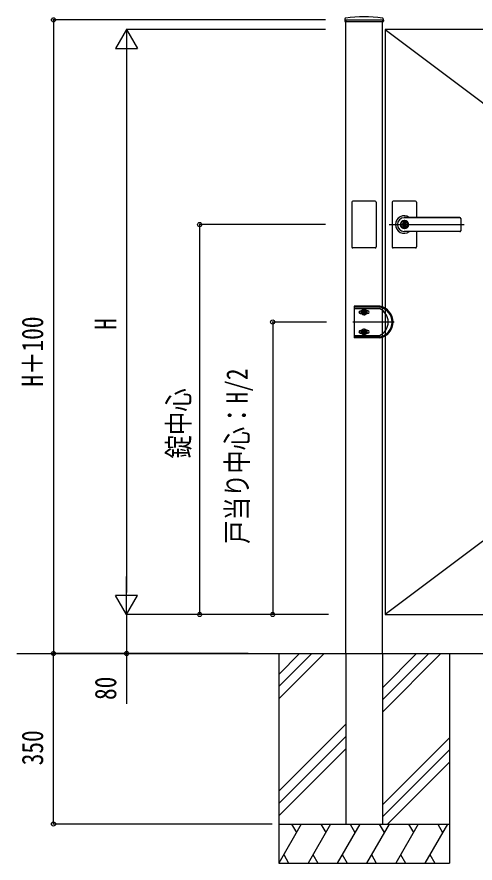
# Model space of a CAD drawing. Units: millimetres, scale not verified. Extents: x -4205 to 4205, y -2970 to 2970.
# Drawn here: x -2167 to -1227, y -261 to 1475 of the extents above; entities that cross this region are included whole.
import ezdxf
from ezdxf.enums import TextEntityAlignment as Align

# ---------------------------------------------------------------- set-up
doc = ezdxf.new("R2010")
doc.units = ezdxf.units.MM
doc.header["$LTSCALE"] = 12
doc.layers.add('0-4_YKK_A1', color=4, linetype='Continuous')
doc.layers.add('0-5_YKK_D', color=6, linetype='Continuous')
doc.styles.add('ＭＳ ゴシック', font='')
doc.styles.get('ＭＳ ゴシック').set_extended_font_data('MS Gothic')

msp = doc.modelspace()

# ---------------------------------------------------------------- linework, layer by layer
at = {"layer": '0-4_YKK_A1'}
for p, q in [((-1494.15, 1471.08), (-1494.41, 1466.2)), ((-1493.91, 1465.68), (-1415.71, 1465.68)), ((-1492.31, 1469.18), (-1492.31, 1465.68)), ((-1492.31, 169.18), (-1492.31, 1465.68)), ((-1417.31, 169.18), (-1417.31, 1465.68)), ((-1415.47, 1471.08), (-1415.21, 1466.2)), ((-1479.81, 1095.18), (-1479.81, 1003.18)), ((-1431.81, 1097.18), (-1477.81, 1097.18)), ((-1429.81, 1095.18), (-1429.81, 1003.18)), ((-1397.31, 1095.18), (-1397.31, 1003.18)), ((-1349.31, 1097.18), (-1395.31, 1097.18)), ((-1347.31, 1095.18), (-1347.31, 1063.74)), ((-1258.31, 1063.68), (-1372.31, 1063.68)), ((-1258.31, 1063.18), (-1372.31, 1063.18)), ((-1256.3, 1061.68), (-1256.3, 1036.62)), ((-1403.47, 1049.18), (-1249.32, 1049.18)), ((-1373.21, 1053.73), (-1373.21, 1050.68)), ((-1373.21, 1053.73), (-1371.41, 1053.73)), ((-1371.89, 1049.85), (-1373.21, 1050.68)), ((-1371.89, 1048.5), (-1373.21, 1047.68)), ((-1373.21, 1047.68), (-1373.21, 1044.63)), ((-1373.21, 1044.63), (-1371.41, 1044.63)), ((-1371.31, 1057.38), (-1372.31, 1057.38)), ((-1371.41, 1053.73), (-1371.41, 1051.13)), ((-1371.41, 1047.23), (-1371.41, 1044.63)), ((-1369.61, 1050.18), (-1371.22, 1050.85)), ((-1371.22, 1047.5), (-1369.61, 1048.18)), ((-1369.61, 1050.18), (-1369.61, 1048.18)), ((-1371.31, 1040.98), (-1372.31, 1040.98)), ((-1258.31, 1035.18), (-1372.31, 1035.18)), ((-1258.31, 1034.68), (-1372.31, 1034.68)), ((-1347.31, 1034.61), (-1347.31, 1003.18)), ((-1431.81, 1001.18), (-1477.81, 1001.18)), ((-1349.31, 1001.18), (-1395.31, 1001.18)), ((-1475.31, 881.68), (-1475.31, 816.68)), ((-1422.59, 881.68), (-1475.31, 881.68)), ((-1422.76, 879.68), (-1475.31, 879.68)), ((-1475.31, 876.68), (-1423.32, 876.68)), ((-1461.71, 869.18), (-1447.91, 869.18)), ((-1454.81, 876.08), (-1454.81, 862.28)), ((-1447.06, 871.93), (-1449.59, 871.93)), ((-1454.32, 867.71), (-1454.32, 866.73)), ((-1447.06, 866.43), (-1449.59, 866.43)), ((-1392.91, 849.18), (-1477.81, 849.18)), ((-1454.81, 822.28), (-1454.81, 836.08)), ((-1475.31, 821.68), (-1423.32, 821.68)), ((-1475.31, 818.68), (-1422.76, 818.68)), ((-1422.59, 816.68), (-1475.31, 816.68)), ((-1462.56, 831.93), (-1460.03, 831.93)), ((-1462.56, 826.43), (-1460.03, 826.43)), ((-1461.71, 829.18), (-1447.91, 829.18)), ((-1460.03, 831.93), (-1449.59, 831.93)), ((-1460.03, 826.43), (-1449.59, 826.43)), ((-1454.32, 830.65), (-1454.32, 831.63)), ((-1447.06, 831.93), (-1449.59, 831.93)), ((-1447.06, 826.43), (-1449.59, 826.43)), ((-2167.34, 169.18), (-286.59, 169.18)), ((-1629.81, 169.18), (-1629.81, -260.82)), ((-1587.02, 169.18), (-1629.81, 126.38)), ((-1562.02, 169.18), (-1629.81, 101.38)), ((-1537.02, 169.18), (-1629.81, 76.38)), ((-1492.31, 169.18), (-1492.31, -180.82)), ((-1417.31, 169.18), (-1417.31, -180.82)), ((-1347.02, 169.18), (-1417.31, 98.88)), ((-1322.02, 169.18), (-1417.31, 73.88)), ((-1297.02, 169.18), (-1417.31, 48.88)), ((-1279.81, 169.18), (-1279.81, -260.82)), ((-1492.31, 23.88), (-1629.81, -113.62)), ((-1492.31, -1.12), (-1629.81, -138.62)), ((-1417.31, -141.12), (-1279.81, -3.62)), ((-1629.81, -163.62), (-1492.31, -26.12)), ((-1279.81, -28.62), (-1417.31, -166.12)), ((-1279.81, -53.62), (-1407.02, -180.82)), ((-1629.81, -180.82), (-1279.81, -180.82)), ((-1583.62, -180.82), (-1629.81, -260.82)), ((-1603.62, -180.82), (-1593.62, -198.15)), ((-1523.62, -180.82), (-1569.81, -260.82)), ((-1543.62, -180.82), (-1533.62, -198.15)), ((-1463.62, -180.82), (-1509.81, -260.82)), ((-1492.31, -180.82), (-1417.31, -180.82)), ((-1483.62, -180.82), (-1473.62, -198.15)), ((-1403.62, -180.82), (-1449.81, -260.82)), ((-1423.62, -180.82), (-1413.62, -198.15)), ((-1343.62, -180.82), (-1389.81, -260.82)), ((-1363.62, -180.82), (-1353.62, -198.15)), ((-1283.62, -180.82), (-1329.81, -260.82)), ((-1303.62, -180.82), (-1293.62, -198.15)), ((-1619.81, -243.5), (-1609.81, -260.82)), ((-1559.81, -243.5), (-1549.81, -260.82)), ((-1499.81, -243.5), (-1489.81, -260.82)), ((-1439.81, -243.5), (-1429.81, -260.82)), ((-1379.81, -243.5), (-1369.81, -260.82)), ((-1319.81, -243.5), (-1309.81, -260.82)), ((-1629.81, -260.82), (-1279.81, -260.82))]:
    msp.add_line(p, q, dxfattribs=at)
for points in [[(-1492.31, 1469.18), (-1417.31, 1469.18), (-1417.31, 1465.68)], [(-611.31, 1449.18), (-1411.31, 1449.18), (-1411.31, 249.18), (-611.31, 249.18), (-611.31, 272.18)], [(-1411.31, 1449.18), (-611.31, 849.18), (-1411.31, 249.18)], [(-1462.56, 871.93), (-1460.03, 871.93), (-1449.59, 871.93)], [(-1456.28, 868.69), (-1457.26, 868.69), (-1457.26, 869.67), (-1456.28, 869.67)], [(-1455.3, 870.65), (-1455.3, 871.63), (-1454.32, 871.63), (-1454.32, 870.65)], [(-1453.34, 869.67), (-1452.36, 869.67), (-1452.36, 868.69), (-1453.34, 868.69)], [(-1462.56, 866.43), (-1460.03, 866.43), (-1449.59, 866.43)], [(-1454.32, 866.73), (-1455.3, 866.73), (-1455.3, 867.71)], [(-1456.28, 829.67), (-1457.26, 829.67), (-1457.26, 828.69), (-1456.28, 828.69)], [(-1454.32, 831.63), (-1455.3, 831.63), (-1455.3, 830.65)], [(-1455.3, 827.71), (-1455.3, 826.73), (-1454.32, 826.73), (-1454.32, 827.71)], [(-1453.34, 828.69), (-1452.36, 828.69), (-1452.36, 829.67), (-1453.34, 829.67)]]:
    msp.add_lwpolyline(points, dxfattribs=at)
for centre, radius in [((-1372.31, 1049.18), 6.6), ((-1454.81, 869.18), 5.9), ((-1454.81, 829.18), 5.9)]:
    msp.add_circle(centre, radius, dxfattribs=at)
for centre, radius, start, end in [((-1493.91, 1466.18), 0.5, 177, 270), ((-1492.15, 1470.97), 2, 96.74435, 177), ((-1454.81, 1155.18), 320, 83.25565, 96.74435), ((-1417.46, 1470.97), 2, 3, 83.25565), ((-1415.71, 1466.18), 0.5, 270, 3), ((-1477.81, 1095.18), 2, 90, 180), ((-1431.81, 1095.18), 2, 0, 90), ((-1395.31, 1095.18), 2, 90, 180), ((-1349.31, 1095.18), 2, 0, 90), ((-1372.31, 1049.18), 18, 54.01459, 180.00366), ((-1372.31, 1049.18), 14, 90, 270), ((-1258.3, 1061.68), 2, 0, 90), ((-1258.3, 1061.18), 2, 0, 90), ((-1372.31, 1049.18), 18, 180.00366, 305.98541), ((-1372.31, 1049.18), 8.2, 90, 270), ((-1372.31, 1049.18), 4, 103.00288, 256.99712), ((-1372.31, 1049.18), 2, 116.74368, 243.25632), ((-1372.31, 1049.18), 0.8, 301.82132, 58.17868), ((-1372.31, 1049.18), 4, 283.00288, 76.99712), ((-1371.11, 1051.13), 0.3, 180, 247.38014), ((-1371.11, 1047.23), 0.3, 112.61986, 180), ((-1371.31, 1049.18), 8.2, 270, 90), ((-1258.3, 1037.18), 2, 270, 0), ((-1258.3, 1036.67), 2, 270, 0), ((-1477.81, 1003.18), 2, 180, 270), ((-1431.81, 1003.18), 2, 270, 0), ((-1395.31, 1003.18), 2, 180, 270), ((-1349.31, 1003.18), 2, 270, 0), ((-1462.56, 869.18), 2.75, 90, 180), ((-1462.56, 869.18), 2.75, 180, 270), ((-1456.28, 870.65), 0.98, 270, 0), ((-1456.28, 867.71), 0.98, 0, 90), ((-1453.34, 870.65), 0.98, 180, 270), ((-1453.34, 867.71), 0.98, 90, 180), ((-1447.06, 869.18), 2.75, 0, 90), ((-1447.06, 869.18), 2.75, 270, 0), ((-1435.31, 849.18), 30, 293.55646, 66.44354), ((-1428.31, 849.18), 31, 280.30451, 79.69549), ((-1428.31, 849.18), 33, 279.98655, 80.01345), ((-1462.56, 829.18), 2.75, 90, 180), ((-1462.56, 829.18), 2.75, 180, 270), ((-1456.28, 830.65), 0.98, 270, 0), ((-1456.28, 827.71), 0.98, 0, 90), ((-1453.34, 830.65), 0.98, 180, 270), ((-1453.34, 827.71), 0.98, 90, 180), ((-1447.06, 829.18), 2.75, 0, 90), ((-1447.06, 829.18), 2.75, 270, 0)]:
    msp.add_arc(centre, radius, start, end, dxfattribs=at)
at = {"layer": '0-5_YKK_D'}
for p, q in [((-1533.69, 1469.18), (-2093.31, 1469.18)), ((-2092.31, 1469.18), (-2092.31, 169.18)), ((-1942.31, 1449.18), (-1964.81, 1410.2)), ((-1533.69, 1449.18), (-1943.31, 1449.18)), ((-1942.31, 1449.18), (-1919.81, 1410.2)), ((-1942.31, 1449.18), (-1942.31, 1371.23)), ((-1964.81, 1410.2), (-1919.81, 1410.2)), ((-1942.31, 1404.18), (-1942.31, 294.18)), ((-1533.69, 1049.18), (-1793.31, 1049.18)), ((-1792.31, 1049.18), (-1792.31, 249.18)), ((-1532.14, 849.18), (-1643.31, 849.18)), ((-1642.31, 849.18), (-1642.31, 249.18)), ((-1942.31, 249.18), (-1942.31, 327.12)), ((-1942.31, 249.18), (-1964.81, 288.15)), ((-1919.81, 288.15), (-1964.81, 288.15)), ((-1942.31, 249.18), (-1919.81, 288.15)), ((-1533.69, 249.18), (-1943.31, 249.18)), ((-1533.69, 249.18), (-1943.31, 249.18)), ((-1533.69, 249.18), (-1793.31, 249.18)), ((-1527.98, 249.18), (-1643.31, 249.18)), ((-1693.02, 169.18), (-2093.31, 169.18)), ((-1718.02, 169.18), (-2093.31, 169.18)), ((-2092.31, -180.82), (-2092.31, 169.18)), ((-1693.02, 169.18), (-1943.31, 169.18)), ((-1643.31, -180.82), (-2093.31, -180.82))]:
    msp.add_line(p, q, dxfattribs=at)
msp.add_lwpolyline([(-1942.31, 249.18), (-1942.31, 169.18), (-1942.31, 65.78)], dxfattribs=at)
for centre in [(-2092.31, 1469.18), (-1792.31, 1049.18), (-1642.31, 849.18), (-1792.31, 249.18), (-1642.31, 249.18), (-2092.31, 169.18), (-2092.31, 169.18), (-1942.31, 169.18), (-2092.31, -180.82)]:
    msp.add_circle(centre, 4.25, dxfattribs=at)

# ---------------------------------------------------------------- texts
at = {"layer": '0-5_YKK_D', "style": 'ＭＳ ゴシック', "width": 0.8}
for s, p in [('H＋100', (-2100.31, 716.78)), ('H', (-1950.31, 833.18)), ('戸当り中心：H/2', (-1680.38, 394.05)), ('錠中心', (-1800.31, 569.18)), ('80', (-1950.31, 73.78)), ('350', (-2100.31, -60.22))]:
    msp.add_text(s, height=43.99, rotation=90, dxfattribs=at).set_placement(p, align=Align.BOTTOM_LEFT)

doc.saveas('drawing.dxf')
